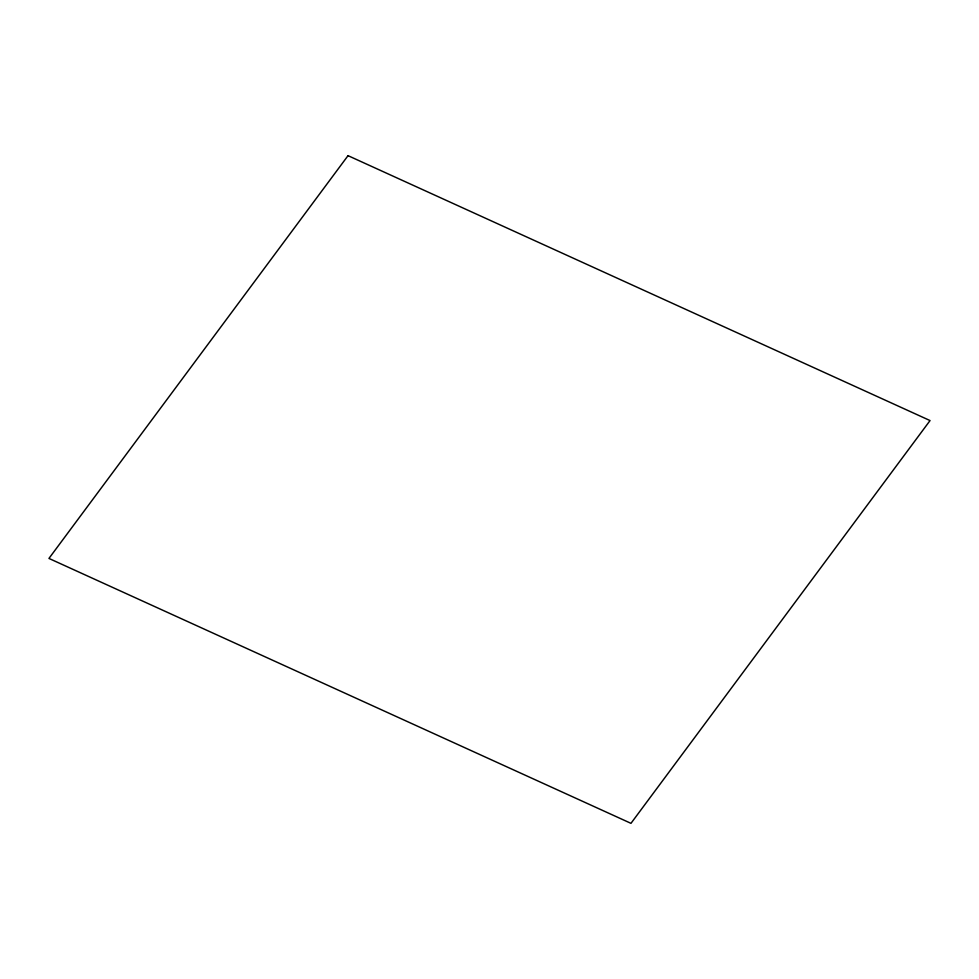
<?xml version="1.0" encoding="UTF-8"?>
<svg xmlns="http://www.w3.org/2000/svg" width="979" height="979" viewBox="0 0 979 979"><rect width="100%" height="100%" fill="white"/><g stroke="black" fill="none" stroke-linecap="round" stroke-linejoin="round"><path stroke-width="1.47" d="M348.034 155.661L48.95 558.434L630.966 823.339L930.05 420.566L348.034 155.661"/></g></svg>
